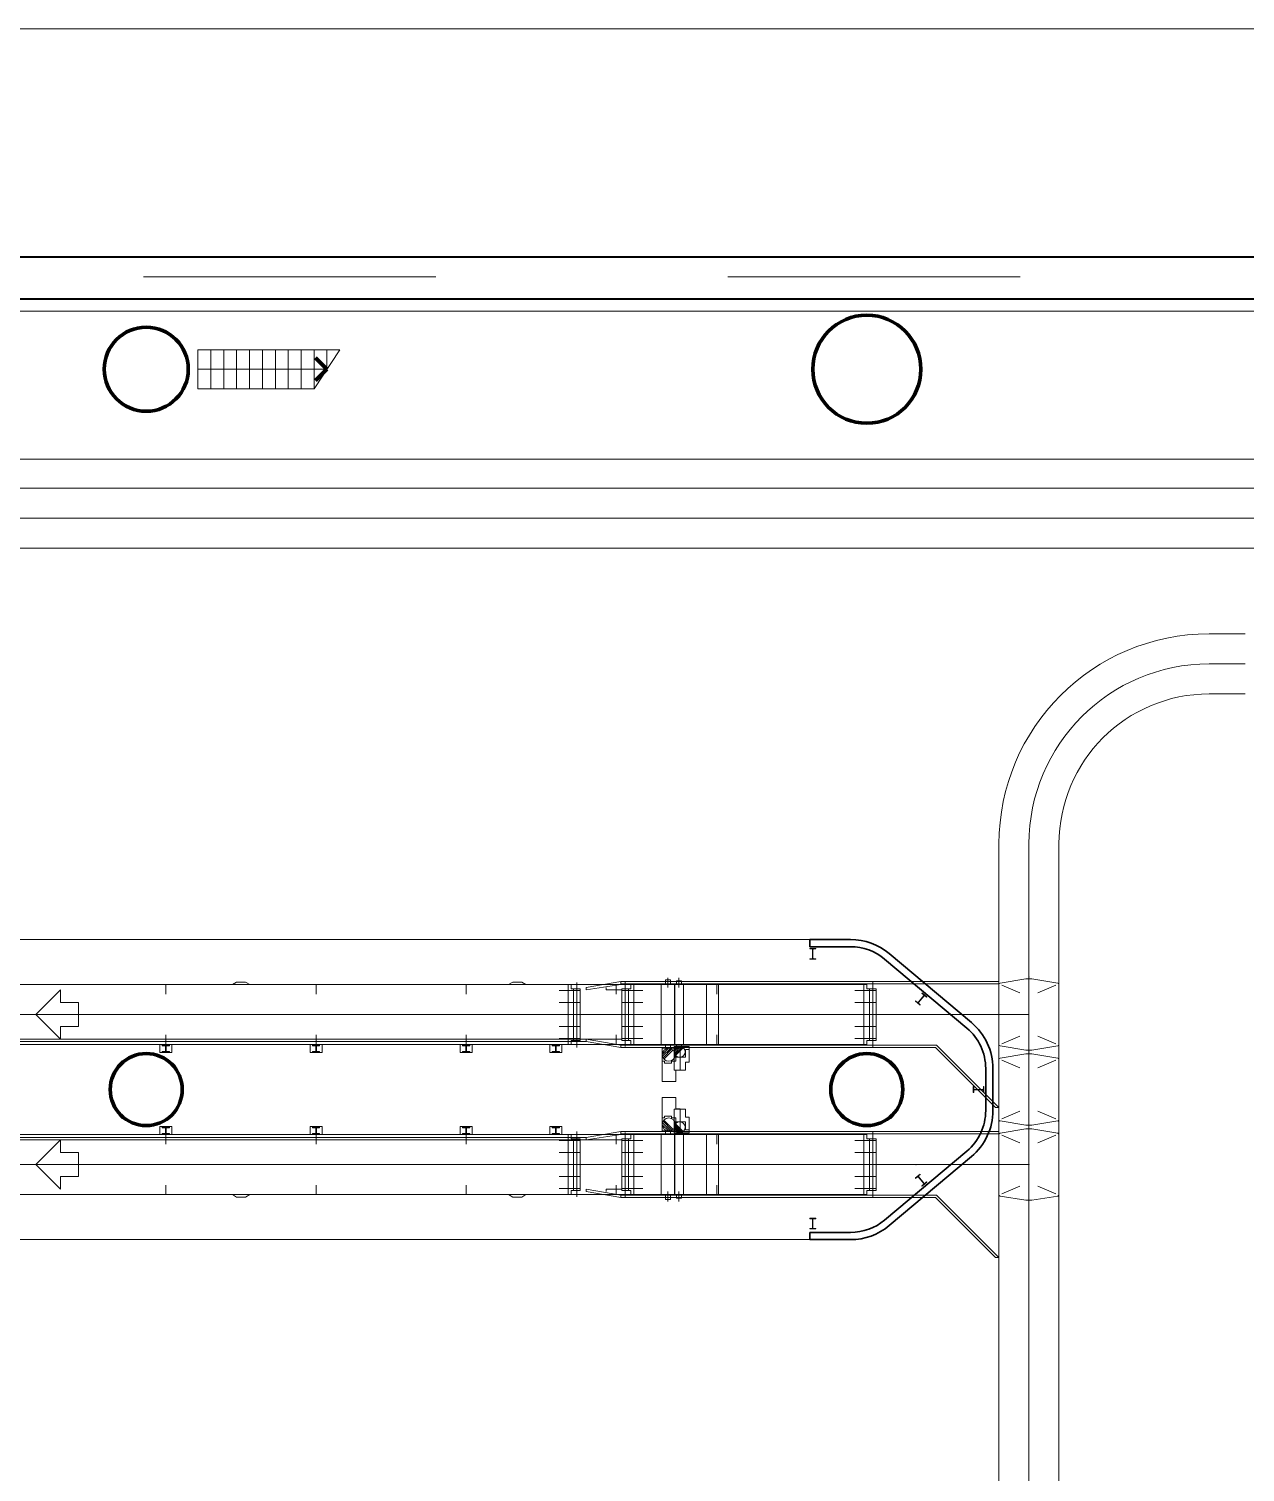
# Model space of a CAD drawing. Header units: metres. Extents: x 1807 to 3745, y 842 to 1968.
# Drawn here: x 3460.05 to 3480.3, y 1565.63 to 1589.67 of the extents above; entities that cross this region are included whole.
import ezdxf

# ---------------------------------------------------------------- set-up
doc = ezdxf.new("R2010")
doc.units = ezdxf.units.M
doc.header["$MEASUREMENT"] = 0
doc.linetypes.add('DGN2', pattern=[9.732586, 4.866293, -4.866293])
doc.layers.add('Level 1', color=7, linetype='Continuous', lineweight=0)

msp = doc.modelspace()

# ---------------------------------------------------------------- linework, layer by layer
at = {"layer": 'Level 1', "color": 7, "linetype": 'Continuous', "lineweight": 13}
for p, q in [((3405.77, 1589.67), (3524.2, 1589.67)), ((3462.86, 1583.675), (3462.86, 1584.325)), ((3465.225, 1584.325), (3462.86, 1584.325)), ((3463.075, 1583.675), (3463.075, 1584.325)), ((3463.29, 1583.675), (3463.29, 1584.325)), ((3463.505, 1583.675), (3463.505, 1584.325)), ((3463.72, 1583.675), (3463.72, 1584.325)), ((3463.935, 1583.675), (3463.935, 1584.325)), ((3464.15, 1583.675), (3464.15, 1584.325)), ((3464.365, 1583.675), (3464.365, 1584.325)), ((3464.58, 1583.675), (3464.58, 1584.325)), ((3464.795, 1583.675), (3465.225, 1584.325)), ((3464.795, 1583.675), (3464.795, 1584.325)), ((3465.01, 1584.325), (3465.01, 1584)), ((3464.795, 1583.675), (3462.86, 1583.675)), ((3473.05, 1574.35), (3473.151, 1574.35)), ((3473.05, 1574.342), (3473.05, 1574.35)), ((3473.091, 1574.342), (3473.05, 1574.342)), ((3473.098, 1574.188), (3473.098, 1574.334)), ((3473.103, 1574.334), (3473.103, 1574.188)), ((3473.151, 1574.342), (3473.11, 1574.342)), ((3473.151, 1574.35), (3473.151, 1574.342)), ((3473.05, 1574.172), (3473.05, 1574.18)), ((3473.05, 1574.18), (3473.091, 1574.18)), ((3473.151, 1574.172), (3473.05, 1574.172)), ((3473.11, 1574.18), (3473.151, 1574.18)), ((3473.151, 1574.18), (3473.151, 1574.172)), ((3474.808, 1573.472), (3474.813, 1573.479)), ((3474.886, 1573.407), (3474.808, 1573.472)), ((3474.813, 1573.479), (3474.845, 1573.452)), ((3474.855, 1573.453), (3474.95, 1573.566)), ((3474.953, 1573.563), (3474.859, 1573.45)), ((3474.86, 1573.439), (3474.891, 1573.413)), ((3474.891, 1573.413), (3474.886, 1573.407)), ((3474.917, 1573.603), (3474.923, 1573.609)), ((3474.949, 1573.576), (3474.917, 1573.603)), ((3474.923, 1573.609), (3475, 1573.543)), ((3474.995, 1573.537), (3474.964, 1573.564)), ((3475, 1573.543), (3474.995, 1573.537)), ((3475.772, 1571.949), (3475.772, 1572.051)), ((3475.772, 1572.051), (3475.78, 1572.051)), ((3475.78, 1571.949), (3475.772, 1571.949)), ((3475.78, 1572.051), (3475.78, 1572.01)), ((3475.78, 1571.99), (3475.78, 1571.949)), ((3475.788, 1572.002), (3475.934, 1572.002)), ((3475.934, 1571.998), (3475.788, 1571.998)), ((3475.942, 1572.01), (3475.942, 1572.051)), ((3475.942, 1572.051), (3475.95, 1572.051)), ((3475.942, 1571.949), (3475.942, 1571.99)), ((3475.95, 1571.949), (3475.942, 1571.949)), ((3475.95, 1572.051), (3475.95, 1571.949)), ((3474.886, 1570.593), (3474.808, 1570.528)), ((3474.808, 1570.528), (3474.813, 1570.521)), ((3474.813, 1570.521), (3474.845, 1570.548)), ((3474.855, 1570.547), (3474.95, 1570.434)), ((3474.953, 1570.437), (3474.859, 1570.55)), ((3474.86, 1570.561), (3474.891, 1570.587)), ((3474.891, 1570.587), (3474.886, 1570.593)), ((3474.949, 1570.424), (3474.917, 1570.397)), ((3474.917, 1570.397), (3474.923, 1570.391)), ((3474.923, 1570.391), (3475, 1570.457)), ((3474.995, 1570.463), (3474.964, 1570.436)), ((3475, 1570.457), (3474.995, 1570.463)), ((3473.05, 1569.848), (3473.05, 1569.856)), ((3473.05, 1569.856), (3473.151, 1569.856)), ((3473.091, 1569.848), (3473.05, 1569.848)), ((3473.098, 1569.693), (3473.098, 1569.84)), ((3473.103, 1569.84), (3473.103, 1569.693)), ((3473.151, 1569.848), (3473.111, 1569.848)), ((3473.151, 1569.856), (3473.151, 1569.848)), ((3473.05, 1569.678), (3473.05, 1569.686)), ((3473.05, 1569.686), (3473.091, 1569.686)), ((3473.151, 1569.678), (3473.05, 1569.678)), ((3473.111, 1569.686), (3473.151, 1569.686)), ((3473.151, 1569.686), (3473.151, 1569.678))]:
    msp.add_line(p, q, dxfattribs=at)
at = {"layer": 'Level 1', "color": 7, "linetype": 'Continuous', "lineweight": 40}
for p, q in [((3403.57, 1585.87), (3521.2, 1585.87)), ((3448.58, 1585.17), (3474, 1585.17)), ((3474, 1585.17), (3511.42, 1585.17))]:
    msp.add_line(p, q, dxfattribs=at)
at = {"layer": 'Level 1', "color": 7, "linetype": 'DGN2', "lineweight": 0}
msp.add_line((3403.56, 1585.54), (3559.49, 1585.54), dxfattribs=at)
at = {"layer": 'Level 1', "color": 7, "linetype": 'Continuous', "lineweight": 0}
for p, q in [((3448.58, 1584.97), (3511.42, 1584.97)), ((3465.01, 1584), (3462.86, 1584)), ((3520.7, 1582.5), (3403.17, 1582.5)), ((3448.4, 1582.018), (3511.6, 1582.018)), ((3448.4, 1581.018), (3511.6, 1581.018)), ((3479.7, 1579.591), (3480.3, 1579.591)), ((3479.7, 1578.591), (3480.3, 1578.591)), ((3476.2, 1576.091), (3476.2, 1451.2)), ((3477.2, 1576.091), (3477.2, 1451.2)), ((3473.73, 1574.5), (3448.37, 1574.5)), ((3475.743, 1573.116), (3474.373, 1574.266)), ((3476.699, 1573.874), (3476.701, 1573.876)), ((3476.701, 1573.874), (3476.699, 1573.876)), ((3473.953, 1573.75), (3448.147, 1573.75)), ((3462.328, 1573.75), (3462.328, 1573.59)), ((3463.503, 1573.79), (3463.434, 1573.75)), ((3463.503, 1573.79), (3463.653, 1573.79)), ((3463.723, 1573.75), (3463.653, 1573.79)), ((3464.828, 1573.75), (3464.828, 1573.59)), ((3467.328, 1573.75), (3467.328, 1573.59)), ((3468.103, 1573.79), (3468.034, 1573.75)), ((3468.103, 1573.79), (3468.253, 1573.79)), ((3468.323, 1573.75), (3468.253, 1573.79)), ((3469.228, 1573.65), (3468.878, 1573.65)), ((3469.078, 1573.75), (3469.028, 1573.75)), ((3469.078, 1573.68), (3469.078, 1573.75)), ((3469.228, 1573.68), (3469.078, 1573.68)), ((3469.228, 1572.82), (3469.228, 1573.68)), ((3469.903, 1573.8), (3469.328, 1573.7)), ((3469.328, 1573.66), (3469.903, 1573.75)), ((3469.328, 1573.7), (3469.328, 1573.66)), ((3469.659, 1573.7), (3469.659, 1573.66)), ((3469.918, 1573.66), (3469.659, 1573.66)), ((3469.828, 1573.75), (3469.828, 1573.59)), ((3474.1, 1573.8), (3469.903, 1573.8)), ((3469.903, 1573.8), (3469.903, 1573.75)), ((3474.1, 1573.76), (3469.903, 1573.76)), ((3469.919, 1573.68), (3469.919, 1572.82)), ((3469.919, 1573.68), (3470.069, 1573.68)), ((3469.919, 1573.65), (3470.269, 1573.65)), ((3470.068, 1573.75), (3470.118, 1573.75)), ((3470.069, 1573.68), (3470.069, 1573.75)), ((3470.788, 1573.76), (3470.588, 1573.76)), ((3470.648, 1573.83), (3470.648, 1573.76)), ((3470.728, 1573.83), (3470.648, 1573.83)), ((3470.728, 1573.83), (3470.728, 1573.76)), ((3470.947, 1573.76), (3470.797, 1573.76)), ((3470.912, 1573.81), (3470.832, 1573.81)), ((3470.832, 1573.81), (3470.832, 1573.76)), ((3470.912, 1573.81), (3470.912, 1573.76)), ((3471.5, 1573.75), (3471.5, 1573.59)), ((3474.153, 1573.65), (3473.803, 1573.65)), ((3474.003, 1573.75), (3473.953, 1573.75)), ((3474.003, 1573.68), (3474.003, 1573.75)), ((3474.153, 1573.68), (3474.003, 1573.68)), ((3474.1, 1573.8), (3474.82, 1573.8)), ((3474.1, 1573.8), (3474.1, 1572.7)), ((3474.1, 1573.76), (3474.82, 1573.76)), ((3474.153, 1572.82), (3474.153, 1573.68)), ((3474.82, 1573.8), (3476.2, 1573.8)), ((3474.82, 1573.76), (3476.2, 1573.76)), ((3476.2, 1572.751), (3476.2, 1573.749)), ((3476.65, 1573.845), (3476.221, 1573.773)), ((3476.25, 1573.738), (3476.55, 1573.611)), ((3476.75, 1573.845), (3476.65, 1573.845)), ((3476.75, 1573.845), (3477.179, 1573.773)), ((3477.15, 1573.738), (3476.85, 1573.611)), ((3477.2, 1572.751), (3477.2, 1573.749)), ((3477.2, 1572.751), (3477.2, 1573.749)), ((3469.228, 1573.45), (3468.878, 1573.45)), ((3469.919, 1573.45), (3470.269, 1573.45)), ((3474.153, 1573.45), (3473.803, 1573.45)), ((3469.228, 1573.25), (3468.878, 1573.25)), ((3469.919, 1573.25), (3470.269, 1573.25)), ((3474.153, 1573.25), (3473.803, 1573.25)), ((3474.821, 1573.249), (3474.819, 1573.251)), ((3474.821, 1573.251), (3474.819, 1573.249)), ((3476.701, 1573.249), (3476.699, 1573.251)), ((3476.701, 1573.251), (3476.699, 1573.249)), ((3476.699, 1573.249), (3476.701, 1573.251)), ((3476.701, 1573.249), (3476.699, 1573.251)), ((3462.328, 1572.91), (3462.328, 1572.75)), ((3464.828, 1572.91), (3464.828, 1572.75)), ((3467.328, 1572.91), (3467.328, 1572.75)), ((3469.228, 1573.05), (3468.878, 1573.05)), ((3469.828, 1572.91), (3469.828, 1572.75)), ((3469.919, 1573.05), (3470.269, 1573.05)), ((3471.5, 1572.91), (3471.5, 1572.75)), ((3474.153, 1573.05), (3473.803, 1573.05)), ((3473.953, 1572.75), (3448.147, 1572.75)), ((3469.918, 1572.84), (3450.328, 1572.84)), ((3469.328, 1572.8), (3450.328, 1572.8)), ((3462.228, 1572.616), (3462.228, 1572.75)), ((3462.228, 1572.75), (3462.428, 1572.75)), ((3462.268, 1572.74), (3462.388, 1572.74)), ((3462.268, 1572.74), (3462.268, 1572.73)), ((3462.268, 1572.73), (3462.323, 1572.73)), ((3462.288, 1572.75), (3462.288, 1572.74)), ((3462.323, 1572.73), (3462.323, 1572.636)), ((3462.333, 1572.73), (3462.388, 1572.73)), ((3462.333, 1572.73), (3462.333, 1572.636)), ((3462.368, 1572.75), (3462.368, 1572.74)), ((3462.388, 1572.74), (3462.388, 1572.73)), ((3462.428, 1572.616), (3462.428, 1572.75)), ((3464.728, 1572.616), (3464.728, 1572.75)), ((3464.728, 1572.75), (3464.928, 1572.75)), ((3464.768, 1572.74), (3464.888, 1572.74)), ((3464.768, 1572.74), (3464.768, 1572.73)), ((3464.768, 1572.73), (3464.823, 1572.73)), ((3464.788, 1572.75), (3464.788, 1572.74)), ((3464.823, 1572.73), (3464.823, 1572.636)), ((3464.833, 1572.73), (3464.888, 1572.73)), ((3464.833, 1572.73), (3464.833, 1572.636)), ((3464.868, 1572.75), (3464.868, 1572.74)), ((3464.888, 1572.74), (3464.888, 1572.73)), ((3464.928, 1572.616), (3464.928, 1572.75)), ((3467.228, 1572.616), (3467.228, 1572.75)), ((3467.228, 1572.75), (3467.428, 1572.75)), ((3467.268, 1572.74), (3467.388, 1572.74)), ((3467.268, 1572.74), (3467.268, 1572.73)), ((3467.268, 1572.73), (3467.323, 1572.73)), ((3467.288, 1572.75), (3467.288, 1572.74)), ((3467.323, 1572.73), (3467.323, 1572.636)), ((3467.333, 1572.73), (3467.388, 1572.73)), ((3467.333, 1572.73), (3467.333, 1572.636)), ((3467.368, 1572.75), (3467.368, 1572.74)), ((3467.388, 1572.74), (3467.388, 1572.73)), ((3467.428, 1572.616), (3467.428, 1572.75)), ((3468.72, 1572.616), (3468.72, 1572.75)), ((3468.72, 1572.75), (3468.92, 1572.75)), ((3468.76, 1572.74), (3468.88, 1572.74)), ((3468.76, 1572.74), (3468.76, 1572.73)), ((3468.76, 1572.73), (3468.815, 1572.73)), ((3468.78, 1572.75), (3468.78, 1572.74)), ((3468.815, 1572.73), (3468.815, 1572.636)), ((3468.825, 1572.73), (3468.88, 1572.73)), ((3468.825, 1572.73), (3468.825, 1572.636)), ((3468.86, 1572.75), (3468.86, 1572.74)), ((3469.228, 1572.85), (3468.878, 1572.85)), ((3468.88, 1572.74), (3468.88, 1572.73)), ((3468.92, 1572.616), (3468.92, 1572.75)), ((3469.078, 1572.75), (3469.028, 1572.75)), ((3469.228, 1572.82), (3469.078, 1572.82)), ((3469.078, 1572.82), (3469.078, 1572.75)), ((3469.328, 1572.84), (3469.328, 1572.8)), ((3469.903, 1572.74), (3469.328, 1572.84)), ((3469.328, 1572.8), (3469.903, 1572.7)), ((3474.1, 1572.74), (3469.903, 1572.74)), ((3469.903, 1572.74), (3469.903, 1572.7)), ((3474.1, 1572.7), (3469.903, 1572.7)), ((3469.919, 1572.85), (3470.269, 1572.85)), ((3469.919, 1572.82), (3470.069, 1572.82)), ((3470.068, 1572.75), (3470.118, 1572.75)), ((3470.069, 1572.82), (3470.069, 1572.75)), ((3470.788, 1572.74), (3470.588, 1572.74)), ((3470.592, 1572.69), (3470.592, 1572.472)), ((3470.592, 1572.69), (3470.892, 1572.69)), ((3470.593, 1572.587), (3470.696, 1572.69)), ((3470.596, 1572.554), (3470.728, 1572.687)), ((3470.606, 1572.529), (3470.754, 1572.677)), ((3470.62, 1572.508), (3470.774, 1572.662)), ((3470.648, 1572.74), (3470.648, 1572.69)), ((3470.728, 1572.74), (3470.728, 1572.69)), ((3470.792, 1572.72), (3470.792, 1572.538)), ((3470.792, 1572.72), (3471.042, 1572.72)), ((3470.792, 1572.633), (3470.879, 1572.72)), ((3470.795, 1572.607), (3470.905, 1572.717)), ((3470.947, 1572.74), (3470.797, 1572.74)), ((3470.803, 1572.585), (3470.927, 1572.709)), ((3470.815, 1572.568), (3470.944, 1572.697)), ((3470.832, 1572.74), (3470.832, 1572.72)), ((3470.892, 1572.69), (3470.892, 1572.63)), ((3470.912, 1572.74), (3470.912, 1572.72)), ((3470.982, 1572.67), (3471.042, 1572.67)), ((3470.982, 1572.67), (3470.982, 1572.538)), ((3471.042, 1572.72), (3471.042, 1572.67)), ((3474.153, 1572.85), (3473.803, 1572.85)), ((3474.003, 1572.75), (3473.953, 1572.75)), ((3474.153, 1572.82), (3474.003, 1572.82)), ((3474.003, 1572.82), (3474.003, 1572.75)), ((3474.1, 1572.74), (3474.82, 1572.74)), ((3474.1, 1572.7), (3474.82, 1572.7)), ((3474.82, 1572.74), (3475.16, 1572.74)), ((3474.82, 1572.7), (3475.143, 1572.7)), ((3475.143, 1572.7), (3476.143, 1571.7)), ((3475.16, 1572.74), (3476.2, 1571.7)), ((3476.65, 1572.655), (3476.221, 1572.727)), ((3476.25, 1572.762), (3476.55, 1572.889)), ((3476.75, 1572.655), (3476.65, 1572.655)), ((3476.75, 1572.655), (3477.179, 1572.727)), ((3477.15, 1572.762), (3476.85, 1572.889)), ((3462.228, 1572.616), (3462.428, 1572.616)), ((3462.268, 1572.636), (3462.268, 1572.626)), ((3462.268, 1572.636), (3462.323, 1572.636)), ((3462.268, 1572.626), (3462.388, 1572.626)), ((3462.333, 1572.636), (3462.388, 1572.636)), ((3462.388, 1572.636), (3462.388, 1572.626)), ((3464.728, 1572.616), (3464.928, 1572.616)), ((3464.768, 1572.636), (3464.768, 1572.626)), ((3464.768, 1572.636), (3464.823, 1572.636)), ((3464.768, 1572.626), (3464.888, 1572.626)), ((3464.833, 1572.636), (3464.888, 1572.636)), ((3464.888, 1572.636), (3464.888, 1572.626)), ((3467.228, 1572.616), (3467.428, 1572.616)), ((3467.268, 1572.636), (3467.268, 1572.626)), ((3467.268, 1572.636), (3467.323, 1572.636)), ((3467.268, 1572.626), (3467.388, 1572.626)), ((3467.333, 1572.636), (3467.388, 1572.636)), ((3467.388, 1572.636), (3467.388, 1572.626)), ((3468.72, 1572.616), (3468.92, 1572.616)), ((3468.76, 1572.636), (3468.76, 1572.626)), ((3468.76, 1572.636), (3468.815, 1572.636)), ((3468.76, 1572.626), (3468.88, 1572.626)), ((3468.825, 1572.636), (3468.88, 1572.636)), ((3468.88, 1572.636), (3468.88, 1572.626)), ((3470.592, 1572.472), (3470.628, 1572.472)), ((3470.628, 1572.472), (3470.628, 1572.442)), ((3470.628, 1572.442), (3470.749, 1572.442)), ((3470.748, 1572.472), (3470.748, 1572.442)), ((3470.748, 1572.472), (3470.82, 1572.472)), ((3470.792, 1572.538), (3470.982, 1572.538)), ((3470.82, 1572.63), (3470.892, 1572.63)), ((3470.82, 1572.63), (3470.82, 1572.472)), ((3476.2, 1571.501), (3476.2, 1572.499)), ((3476.65, 1572.595), (3476.221, 1572.523)), ((3476.25, 1572.488), (3476.55, 1572.361)), ((3476.75, 1572.595), (3476.65, 1572.595)), ((3476.699, 1572.624), (3476.701, 1572.626)), ((3476.701, 1572.624), (3476.699, 1572.626)), ((3476.75, 1572.595), (3477.179, 1572.523)), ((3477.15, 1572.488), (3476.85, 1572.361)), ((3477.2, 1571.501), (3477.2, 1572.499)), ((3477.2, 1571.501), (3477.2, 1572.499)), ((3476.1, 1571.65), (3476.1, 1572.35)), ((3476.699, 1571.999), (3476.701, 1572.001)), ((3476.701, 1571.999), (3476.699, 1572.001)), ((3476.143, 1571.7), (3476.2, 1571.7)), ((3470.592, 1571.528), (3470.628, 1571.528)), ((3470.592, 1571.31), (3470.592, 1571.528)), ((3470.606, 1571.471), (3470.754, 1571.323)), ((3470.62, 1571.492), (3470.774, 1571.337)), ((3470.628, 1571.558), (3470.749, 1571.558)), ((3470.628, 1571.528), (3470.628, 1571.558)), ((3470.748, 1571.528), (3470.748, 1571.558)), ((3470.748, 1571.528), (3470.82, 1571.528)), ((3470.792, 1571.462), (3470.982, 1571.462)), ((3470.792, 1571.28), (3470.792, 1571.462)), ((3470.82, 1571.37), (3470.82, 1571.528)), ((3470.982, 1571.33), (3470.982, 1571.462)), ((3476.65, 1571.405), (3476.221, 1571.477)), ((3476.25, 1571.512), (3476.55, 1571.639)), ((3476.75, 1571.405), (3477.179, 1571.477)), ((3477.15, 1571.512), (3476.85, 1571.639)), ((3473.953, 1571.25), (3449.589, 1571.25)), ((3462.228, 1571.384), (3462.228, 1571.25)), ((3462.228, 1571.384), (3462.428, 1571.384)), ((3462.228, 1571.25), (3462.428, 1571.25)), ((3462.268, 1571.374), (3462.388, 1571.374)), ((3462.268, 1571.364), (3462.268, 1571.374)), ((3462.268, 1571.364), (3462.323, 1571.364)), ((3462.268, 1571.27), (3462.323, 1571.27)), ((3462.268, 1571.26), (3462.268, 1571.27)), ((3462.268, 1571.26), (3462.388, 1571.26)), ((3462.288, 1571.25), (3462.288, 1571.26)), ((3462.323, 1571.27), (3462.323, 1571.364)), ((3462.328, 1571.09), (3462.328, 1571.25)), ((3462.333, 1571.364), (3462.388, 1571.364)), ((3462.333, 1571.27), (3462.333, 1571.364)), ((3462.333, 1571.27), (3462.388, 1571.27)), ((3462.368, 1571.25), (3462.368, 1571.26)), ((3462.388, 1571.364), (3462.388, 1571.374)), ((3462.388, 1571.26), (3462.388, 1571.27)), ((3462.428, 1571.384), (3462.428, 1571.25)), ((3464.728, 1571.384), (3464.728, 1571.25)), ((3464.728, 1571.384), (3464.928, 1571.384)), ((3464.728, 1571.25), (3464.928, 1571.25)), ((3464.768, 1571.374), (3464.888, 1571.374)), ((3464.768, 1571.364), (3464.768, 1571.374)), ((3464.768, 1571.364), (3464.823, 1571.364)), ((3464.768, 1571.27), (3464.823, 1571.27)), ((3464.768, 1571.26), (3464.768, 1571.27)), ((3464.768, 1571.26), (3464.888, 1571.26)), ((3464.788, 1571.25), (3464.788, 1571.26)), ((3464.823, 1571.27), (3464.823, 1571.364)), ((3464.828, 1571.09), (3464.828, 1571.25)), ((3464.833, 1571.364), (3464.888, 1571.364)), ((3464.833, 1571.27), (3464.833, 1571.364)), ((3464.833, 1571.27), (3464.888, 1571.27)), ((3464.868, 1571.25), (3464.868, 1571.26)), ((3464.888, 1571.364), (3464.888, 1571.374)), ((3464.888, 1571.26), (3464.888, 1571.27)), ((3464.928, 1571.384), (3464.928, 1571.25)), ((3467.228, 1571.384), (3467.228, 1571.25)), ((3467.228, 1571.384), (3467.428, 1571.384)), ((3467.228, 1571.25), (3467.428, 1571.25)), ((3467.268, 1571.374), (3467.388, 1571.374)), ((3467.268, 1571.364), (3467.268, 1571.374)), ((3467.268, 1571.364), (3467.323, 1571.364)), ((3467.268, 1571.27), (3467.323, 1571.27)), ((3467.268, 1571.26), (3467.268, 1571.27)), ((3467.268, 1571.26), (3467.388, 1571.26)), ((3467.288, 1571.25), (3467.288, 1571.26)), ((3467.323, 1571.27), (3467.323, 1571.364)), ((3467.328, 1571.09), (3467.328, 1571.25)), ((3467.333, 1571.364), (3467.388, 1571.364)), ((3467.333, 1571.27), (3467.333, 1571.364)), ((3467.333, 1571.27), (3467.388, 1571.27)), ((3467.368, 1571.25), (3467.368, 1571.26)), ((3467.388, 1571.364), (3467.388, 1571.374)), ((3467.388, 1571.26), (3467.388, 1571.27)), ((3467.428, 1571.384), (3467.428, 1571.25)), ((3468.72, 1571.384), (3468.72, 1571.25)), ((3468.72, 1571.384), (3468.92, 1571.384)), ((3468.72, 1571.25), (3468.92, 1571.25)), ((3468.76, 1571.374), (3468.88, 1571.374)), ((3468.76, 1571.364), (3468.76, 1571.374)), ((3468.76, 1571.364), (3468.815, 1571.364)), ((3468.76, 1571.27), (3468.815, 1571.27)), ((3468.76, 1571.26), (3468.76, 1571.27)), ((3468.76, 1571.26), (3468.88, 1571.26)), ((3468.78, 1571.25), (3468.78, 1571.26)), ((3468.815, 1571.27), (3468.815, 1571.364)), ((3468.825, 1571.364), (3468.88, 1571.364)), ((3468.825, 1571.27), (3468.825, 1571.364)), ((3468.825, 1571.27), (3468.88, 1571.27)), ((3468.86, 1571.25), (3468.86, 1571.26)), ((3468.88, 1571.364), (3468.88, 1571.374)), ((3468.88, 1571.26), (3468.88, 1571.27)), ((3468.92, 1571.384), (3468.92, 1571.25)), ((3469.078, 1571.25), (3469.028, 1571.25)), ((3469.078, 1571.18), (3469.078, 1571.25)), ((3469.903, 1571.3), (3469.328, 1571.2)), ((3469.328, 1571.16), (3469.903, 1571.25)), ((3469.828, 1571.09), (3469.828, 1571.25)), ((3474.1, 1571.3), (3469.903, 1571.3)), ((3469.903, 1571.3), (3469.903, 1571.25)), ((3474.1, 1571.26), (3469.903, 1571.26)), ((3470.068, 1571.25), (3470.118, 1571.25)), ((3470.069, 1571.18), (3470.069, 1571.25)), ((3470.788, 1571.26), (3470.588, 1571.26)), ((3470.592, 1571.31), (3470.892, 1571.31)), ((3470.593, 1571.413), (3470.696, 1571.31)), ((3470.596, 1571.446), (3470.728, 1571.313)), ((3470.648, 1571.26), (3470.648, 1571.31)), ((3470.728, 1571.26), (3470.728, 1571.31)), ((3470.792, 1571.366), (3470.879, 1571.28)), ((3470.792, 1571.28), (3471.042, 1571.28)), ((3470.795, 1571.393), (3470.905, 1571.283)), ((3470.947, 1571.26), (3470.797, 1571.26)), ((3470.803, 1571.414), (3470.927, 1571.291)), ((3470.815, 1571.432), (3470.944, 1571.303)), ((3470.82, 1571.37), (3470.892, 1571.37)), ((3470.832, 1571.26), (3470.832, 1571.28)), ((3470.892, 1571.31), (3470.892, 1571.37)), ((3470.912, 1571.26), (3470.912, 1571.28)), ((3470.982, 1571.33), (3471.042, 1571.33)), ((3471.042, 1571.28), (3471.042, 1571.33)), ((3471.5, 1571.25), (3471.5, 1571.09)), ((3474.003, 1571.25), (3473.953, 1571.25)), ((3474.003, 1571.18), (3474.003, 1571.25)), ((3474.1, 1571.3), (3474.82, 1571.3)), ((3474.1, 1571.3), (3474.1, 1570.2)), ((3474.1, 1571.26), (3474.82, 1571.26)), ((3474.82, 1571.3), (3476.2, 1571.3)), ((3474.82, 1571.26), (3476.2, 1571.26)), ((3476.2, 1570.251), (3476.2, 1571.249)), ((3476.65, 1571.345), (3476.221, 1571.273)), ((3476.25, 1571.238), (3476.55, 1571.111)), ((3476.75, 1571.405), (3476.65, 1571.405)), ((3476.75, 1571.345), (3476.65, 1571.345)), ((3476.699, 1571.374), (3476.701, 1571.376)), ((3476.701, 1571.374), (3476.699, 1571.376)), ((3476.75, 1571.345), (3477.179, 1571.273)), ((3477.15, 1571.238), (3476.85, 1571.111)), ((3477.2, 1570.251), (3477.2, 1571.249)), ((3477.2, 1570.251), (3477.2, 1571.249)), ((3469.328, 1571.2), (3450.328, 1571.2)), ((3469.918, 1571.16), (3450.328, 1571.16)), ((3469.228, 1571.15), (3468.878, 1571.15)), ((3469.228, 1571.18), (3469.078, 1571.18)), ((3469.228, 1571.18), (3469.228, 1570.32)), ((3469.328, 1571.2), (3469.328, 1571.16)), ((3469.919, 1570.32), (3469.919, 1571.18)), ((3469.919, 1571.18), (3470.069, 1571.18)), ((3469.919, 1571.15), (3470.269, 1571.15)), ((3474.153, 1571.15), (3473.803, 1571.15)), ((3474.153, 1571.18), (3474.003, 1571.18)), ((3474.153, 1571.18), (3474.153, 1570.32)), ((3469.228, 1570.95), (3468.878, 1570.95)), ((3469.228, 1570.75), (3468.878, 1570.75)), ((3469.919, 1570.95), (3470.269, 1570.95)), ((3469.919, 1570.75), (3470.269, 1570.75)), ((3474.153, 1570.95), (3473.803, 1570.95)), ((3474.153, 1570.75), (3473.803, 1570.75)), ((3474.373, 1569.734), (3475.743, 1570.884)), ((3474.821, 1570.749), (3474.819, 1570.751)), ((3474.821, 1570.751), (3474.819, 1570.749)), ((3476.701, 1570.749), (3476.699, 1570.751)), ((3476.701, 1570.751), (3476.699, 1570.749)), ((3476.699, 1570.749), (3476.701, 1570.751)), ((3476.701, 1570.749), (3476.699, 1570.751)), ((3469.228, 1570.55), (3468.878, 1570.55)), ((3469.919, 1570.55), (3470.269, 1570.55)), ((3474.153, 1570.55), (3473.803, 1570.55)), ((3473.953, 1570.25), (3448.147, 1570.25)), ((3462.328, 1570.25), (3462.328, 1570.41)), ((3463.503, 1570.21), (3463.434, 1570.25)), ((3463.723, 1570.25), (3463.653, 1570.21)), ((3464.828, 1570.25), (3464.828, 1570.41)), ((3467.328, 1570.25), (3467.328, 1570.41)), ((3468.103, 1570.21), (3468.034, 1570.25)), ((3468.323, 1570.25), (3468.253, 1570.21)), ((3469.228, 1570.35), (3468.878, 1570.35)), ((3469.078, 1570.25), (3469.028, 1570.25)), ((3469.228, 1570.32), (3469.078, 1570.32)), ((3469.078, 1570.32), (3469.078, 1570.25)), ((3469.328, 1570.34), (3469.328, 1570.3)), ((3469.903, 1570.24), (3469.328, 1570.34)), ((3469.328, 1570.3), (3469.903, 1570.2)), ((3469.659, 1570.3), (3469.659, 1570.34)), ((3469.918, 1570.34), (3469.659, 1570.34)), ((3469.828, 1570.25), (3469.828, 1570.41)), ((3469.919, 1570.35), (3470.269, 1570.35)), ((3469.919, 1570.32), (3470.069, 1570.32)), ((3470.068, 1570.25), (3470.118, 1570.25)), ((3470.069, 1570.32), (3470.069, 1570.25)), ((3471.5, 1570.41), (3471.5, 1570.25)), ((3474.153, 1570.35), (3473.803, 1570.35)), ((3474.003, 1570.25), (3473.953, 1570.25)), ((3474.153, 1570.32), (3474.003, 1570.32)), ((3474.003, 1570.32), (3474.003, 1570.25)), ((3476.25, 1570.262), (3476.55, 1570.389)), ((3477.15, 1570.262), (3476.85, 1570.389)), ((3463.503, 1570.21), (3463.653, 1570.21)), ((3468.103, 1570.21), (3468.253, 1570.21)), ((3474.1, 1570.24), (3469.903, 1570.24)), ((3469.903, 1570.24), (3469.903, 1570.2)), ((3474.1, 1570.2), (3469.903, 1570.2)), ((3470.788, 1570.24), (3470.588, 1570.24)), ((3470.648, 1570.17), (3470.648, 1570.24)), ((3470.728, 1570.17), (3470.648, 1570.17)), ((3470.728, 1570.17), (3470.728, 1570.24)), ((3470.947, 1570.24), (3470.797, 1570.24)), ((3470.832, 1570.19), (3470.832, 1570.24)), ((3470.912, 1570.19), (3470.832, 1570.19)), ((3470.912, 1570.19), (3470.912, 1570.24)), ((3474.1, 1570.24), (3474.82, 1570.24)), ((3474.1, 1570.2), (3474.82, 1570.2)), ((3474.82, 1570.24), (3475.16, 1570.24)), ((3474.82, 1570.2), (3475.143, 1570.2)), ((3475.143, 1570.2), (3476.143, 1569.2)), ((3475.16, 1570.24), (3476.2, 1569.2)), ((3476.65, 1570.155), (3476.221, 1570.226)), ((3476.75, 1570.155), (3476.65, 1570.155)), ((3476.75, 1570.155), (3477.179, 1570.226)), ((3448.37, 1569.5), (3473.73, 1569.5)), ((3476.143, 1569.2), (3476.2, 1569.2))]:
    msp.add_line(p, q, dxfattribs=at)
at = {"layer": 'Level 1', "color": 7, "linetype": 'Continuous', "lineweight": 70}
for p, q in [((3465.01, 1584), (3464.821, 1584.189)), ((3464.821, 1583.811), (3465.01, 1584))]:
    msp.add_line(p, q, dxfattribs=at)
at = {"layer": 'Level 1', "color": 7, "linetype": 'Continuous', "lineweight": 0, "ltscale": 4}
for p, q in [((3448.4, 1581.518), (3511.6, 1581.518)), ((3479.7, 1579.091), (3480.3, 1579.091)), ((3476.7, 1576.091), (3476.7, 1451.2)), ((3470.688, 1573.7), (3470.688, 1573.864)), ((3470.872, 1573.7), (3470.872, 1573.864)), ((3460.573, 1573.66), (3460.163, 1573.25)), ((3460.573, 1573.45), (3460.573, 1573.66)), ((3469.028, 1572.75), (3469.028, 1573.75)), ((3469.118, 1572.82), (3469.118, 1573.68)), ((3469.173, 1572.7), (3469.173, 1573.785)), ((3469.974, 1573.8), (3469.974, 1572.715)), ((3470.029, 1573.68), (3470.029, 1572.82)), ((3470.119, 1573.75), (3470.119, 1572.75)), ((3470.575, 1573.75), (3470.575, 1572.75)), ((3470.797, 1573.75), (3470.797, 1572.75)), ((3470.801, 1573.75), (3470.801, 1572.75)), ((3470.947, 1573.75), (3470.947, 1572.75)), ((3471.328, 1573.75), (3471.328, 1572.75)), ((3471.528, 1573.75), (3471.528, 1572.75)), ((3473.953, 1572.75), (3473.953, 1573.75)), ((3474.043, 1572.82), (3474.043, 1573.68)), ((3474.098, 1572.7), (3474.098, 1573.785)), ((3460.873, 1573.45), (3460.573, 1573.45)), ((3460.873, 1573.05), (3460.873, 1573.45)), ((3447.28, 1573.25), (3474.82, 1573.25)), ((3460.573, 1572.84), (3460.163, 1573.25)), ((3476.7, 1573.25), (3474.82, 1573.25)), ((3460.573, 1572.84), (3460.573, 1573.05)), ((3460.873, 1573.05), (3460.573, 1573.05)), ((3471.042, 1572.67), (3471.042, 1572.458)), ((3470.592, 1572.134), (3470.592, 1572.472)), ((3470.792, 1572.326), (3470.792, 1572.538)), ((3470.892, 1572.63), (3470.892, 1572.322)), ((3470.982, 1572.458), (3470.982, 1572.326)), ((3470.982, 1572.458), (3471.042, 1572.458)), ((3470.982, 1572.326), (3470.792, 1572.326)), ((3470.82, 1572.322), (3470.82, 1572.134)), ((3470.82, 1572.322), (3470.892, 1572.322)), ((3470.82, 1572.134), (3470.592, 1572.134)), ((3470.592, 1571.866), (3470.592, 1571.528)), ((3470.82, 1571.866), (3470.592, 1571.866)), ((3470.82, 1571.678), (3470.82, 1571.866)), ((3470.792, 1571.674), (3470.792, 1571.462)), ((3470.982, 1571.674), (3470.792, 1571.674)), ((3470.82, 1571.678), (3470.892, 1571.678)), ((3470.892, 1571.37), (3470.892, 1571.678)), ((3470.982, 1571.542), (3470.982, 1571.674)), ((3470.982, 1571.542), (3471.042, 1571.542)), ((3471.042, 1571.33), (3471.042, 1571.542)), ((3469.028, 1571.25), (3469.028, 1570.25)), ((3469.173, 1571.3), (3469.173, 1570.215)), ((3469.974, 1570.2), (3469.974, 1571.285)), ((3470.119, 1570.25), (3470.119, 1571.25)), ((3470.575, 1570.25), (3470.575, 1571.25)), ((3470.797, 1570.25), (3470.797, 1571.25)), ((3470.801, 1570.25), (3470.801, 1571.25)), ((3470.947, 1570.25), (3470.947, 1571.25)), ((3471.328, 1571.25), (3471.328, 1570.25)), ((3471.528, 1571.25), (3471.528, 1570.25)), ((3473.953, 1571.25), (3473.953, 1570.25)), ((3474.098, 1571.3), (3474.098, 1570.215)), ((3460.573, 1571.16), (3460.163, 1570.75)), ((3460.573, 1571.16), (3460.573, 1570.95)), ((3469.118, 1571.18), (3469.118, 1570.32)), ((3470.029, 1570.32), (3470.029, 1571.18)), ((3474.043, 1571.18), (3474.043, 1570.32)), ((3447.28, 1570.75), (3474.82, 1570.75)), ((3460.573, 1570.34), (3460.163, 1570.75)), ((3460.873, 1570.95), (3460.573, 1570.95)), ((3460.873, 1570.95), (3460.873, 1570.55)), ((3476.7, 1570.75), (3474.82, 1570.75)), ((3460.573, 1570.55), (3460.573, 1570.34)), ((3460.873, 1570.55), (3460.573, 1570.55)), ((3470.688, 1570.3), (3470.688, 1570.136)), ((3470.872, 1570.3), (3470.872, 1570.136))]:
    msp.add_line(p, q, dxfattribs=at)
at = {"layer": 'Level 1', "color": 7, "linetype": 'Continuous', "lineweight": 30}
for p, q in [((3473.73, 1574.5), (3473.05, 1574.5)), ((3473.05, 1574.5), (3473.05, 1574.38)), ((3473.05, 1574.38), (3473.73, 1574.38)), ((3474.296, 1574.174), (3475.666, 1573.024)), ((3475.743, 1573.116), (3474.373, 1574.266)), ((3475.98, 1572.35), (3475.98, 1571.65)), ((3476.1, 1571.65), (3476.1, 1572.35)), ((3475.666, 1570.976), (3474.296, 1569.826)), ((3474.373, 1569.734), (3475.743, 1570.884)), ((3473.73, 1569.62), (3473.05, 1569.62)), ((3473.05, 1569.62), (3473.05, 1569.5)), ((3473.05, 1569.5), (3473.73, 1569.5))]:
    msp.add_line(p, q, dxfattribs=at)
at = {"layer": 'Level 1', "color": 7, "linetype": 'Continuous', "lineweight": 70}
for centre, radius in [((3462, 1584), 0.7), ((3474, 1584), 0.9), ((3462, 1572), 0.6), ((3474, 1572), 0.6)]:
    msp.add_circle(centre, radius, dxfattribs=at)
at = {"layer": 'Level 1', "color": 7, "linetype": 'Continuous', "lineweight": 0}
for centre, radius in [((3470.702, 1572.581), 0.109), ((3470.883, 1572.629), 0.091), ((3470.702, 1571.419), 0.109), ((3470.883, 1571.371), 0.091)]:
    msp.add_circle(centre, radius, dxfattribs=at)
for centre, radius, start, end in [((3479.7, 1576.091), 3.5, 90, 180), ((3479.7, 1576.091), 2.5, 90, 180), ((3473.73, 1573.5), 1, 49.9895, 90), ((3476.225, 1573.749), 0.025, 99.4622, 180), ((3477.175, 1573.749), 0.025, 0, 80.5378), ((3475.1, 1572.35), 1, 0, 49.9899), ((3476.225, 1572.751), 0.025, 180, 260.5376), ((3477.175, 1572.751), 0.025, 279.4624, 0), ((3476.225, 1572.499), 0.025, 99.4622, 180), ((3477.175, 1572.499), 0.025, 0, 80.5378), ((3475.1, 1571.65), 1, 310.0105, 0), ((3476.225, 1571.501), 0.025, 180, 260.5376), ((3477.175, 1571.501), 0.025, 279.4624, 0), ((3476.225, 1571.249), 0.025, 99.4622, 180), ((3477.175, 1571.249), 0.025, 0, 80.5378), ((3476.225, 1570.251), 0.025, 180, 260.5376), ((3477.175, 1570.251), 0.025, 279.4624, 0), ((3473.73, 1570.5), 1, 270, 310.0101)]:
    msp.add_arc(centre, radius, start, end, dxfattribs=at)
at = {"layer": 'Level 1', "color": 7, "linetype": 'Continuous', "lineweight": 0, "ltscale": 4}
msp.add_arc((3479.7, 1576.091), 3, 90, 180, dxfattribs=at)
at = {"layer": 'Level 1', "color": 7, "linetype": 'Continuous', "lineweight": 13}
for centre, start, end in [((3473.091, 1574.334), 0, 90), ((3473.11, 1574.334), 90, 180), ((3473.091, 1574.188), 270, 0), ((3473.11, 1574.188), 180, 270), ((3474.85, 1573.458), 230, 320), ((3474.865, 1573.445), 140, 230), ((3474.944, 1573.571), 320, 50), ((3474.959, 1573.558), 50, 140), ((3475.788, 1572.01), 180, 270), ((3475.788, 1571.99), 90, 180), ((3475.934, 1572.01), 270, 0), ((3475.934, 1571.99), 0, 90), ((3474.85, 1570.542), 40, 130), ((3474.865, 1570.555), 130, 220), ((3474.944, 1570.429), 310, 40), ((3474.959, 1570.442), 220, 310), ((3473.091, 1569.84), 0, 90), ((3473.111, 1569.84), 90, 180), ((3473.091, 1569.693), 270, 0), ((3473.111, 1569.693), 180, 270)]:
    msp.add_arc(centre, 0.0076, start, end, dxfattribs=at)
at = {"layer": 'Level 1', "color": 7, "linetype": 'Continuous', "lineweight": 30}
for centre, radius, start, end in [((3473.73, 1573.5), 1, 49.9904, 89.9991), ((3473.73, 1573.5), 0.88, 49.9904, 89.9991), ((3475.1, 1572.35), 0.88, 359.9989, 49.9901), ((3475.1, 1572.35), 1, 359.9989, 49.9901), ((3475.1, 1571.65), 0.88, 310.0105, 359.9992), ((3475.1, 1571.65), 1, 310.0105, 359.9992), ((3473.73, 1570.5), 0.88, 270.0003, 310.0096), ((3473.73, 1570.5), 1, 270.0003, 310.0096)]:
    msp.add_arc(centre, radius, start, end, dxfattribs=at)

doc.saveas('drawing.dxf')
